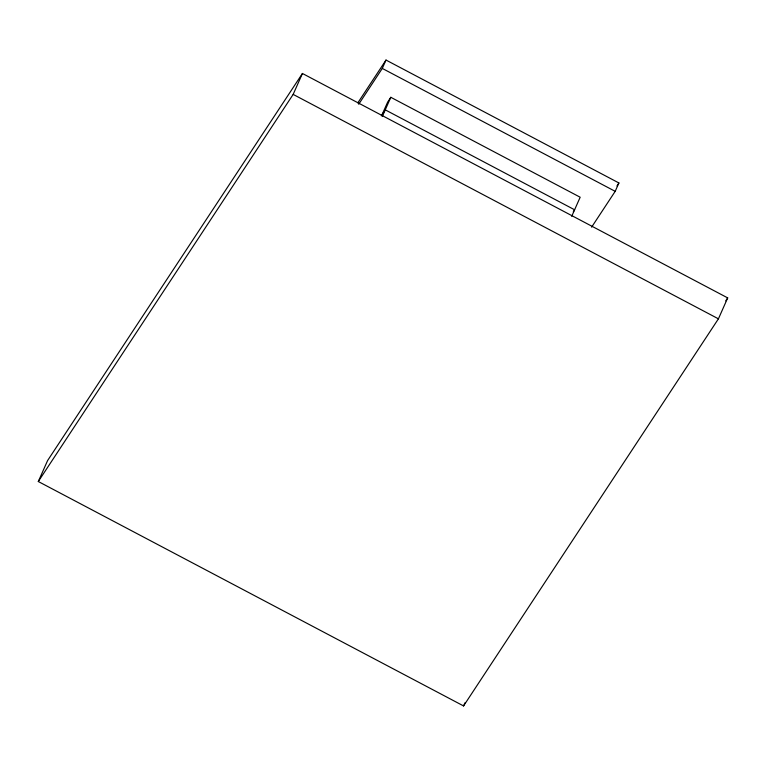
<?xml version="1.0" encoding="UTF-8"?>
<svg xmlns="http://www.w3.org/2000/svg" width="766" height="766" viewBox="0 0 766 766"><rect width="100%" height="100%" fill="white"/><g stroke="black" fill="none" stroke-linecap="round" stroke-linejoin="round"><path stroke-width="1.15" d="M38.3 481.517L47.578 460.596L302.436 73.479L727.7 297.897L718.422 318.828L463.564 705.946L38.3 481.517L293.158 94.4L302.436 73.479M358.708 104.253L382.291 68.423L386.007 60.054L618.909 182.959L615.194 191.337L591.611 227.167M382.071 114.689L387.634 102.137L390.813 97.301L580.168 197.226L571.704 216.338M382.349 116.413L390.813 97.301M463.564 705.946L464.952 702.805M357.827 102.855L386.007 60.054M381.315 115.829L385.25 109.854L574.605 209.788L573.294 211.78M616.936 185.946L618.909 182.959M725.728 300.894L727.7 297.897M382.291 68.423L615.194 191.337M293.158 94.4L718.422 318.828"/></g></svg>
